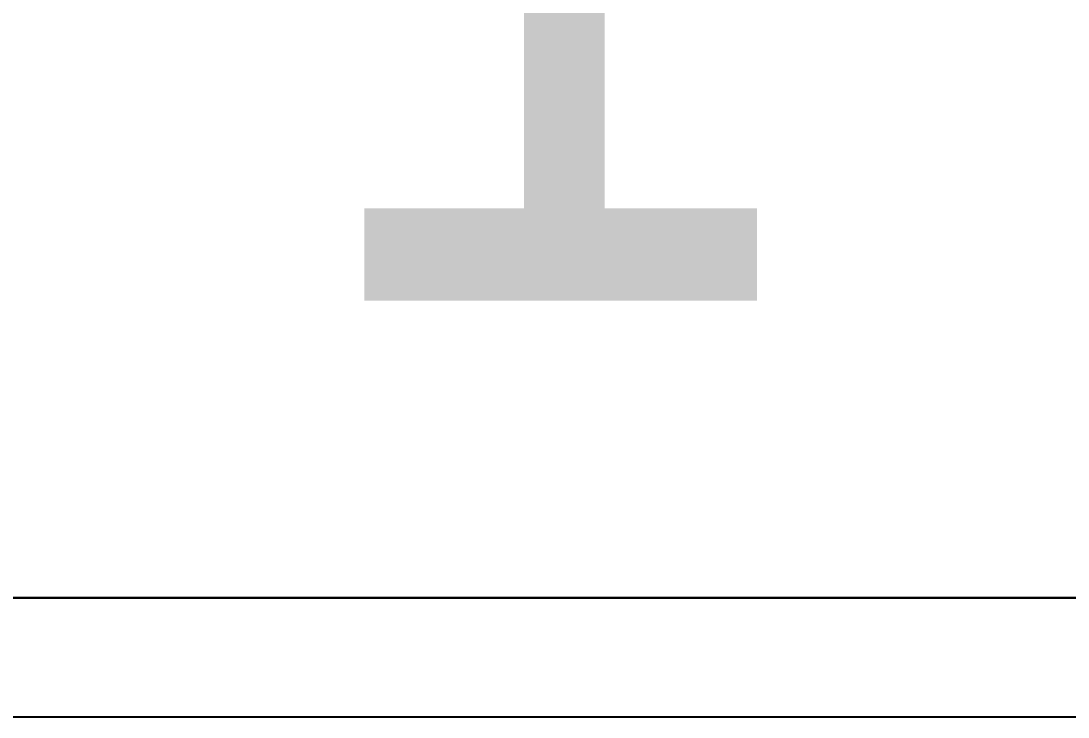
# Model space of a CAD drawing. Header units: metres. Extents: x 196582 to 208442, y 561446 to 572119.
# Drawn here: x 199206 to 202283, y 561446 to 563492 of the extents above; entities that cross this region are included whole.
import ezdxf
from ezdxf.enums import TextEntityAlignment as Align

# ---------------------------------------------------------------- set-up
doc = ezdxf.new("R2010")
doc.units = ezdxf.units.M
doc.header["$MEASUREMENT"] = 0
doc.layers.add('FRAMEM_BORDER', color=251, linetype='Continuous')
doc.layers.add('FRAMEM_NAME', color=251, linetype='Continuous')
doc.styles.add('FRAMEM_1', font='txt', dxfattribs={"width": 0.8})
picture_1 = doc.add_image_def('image1.ecw', size_in_pixel=(118525, 46520))

# ---------------------------------------------------------------- blocks, each defined once
blk = doc.blocks.new('FRAMEM_BORDER')
at = {"layer": 'FRAMEM_BORDER'}
blk.add_lwpolyline([(0, 0), (0, 1), (1, 1), (1, 0)], close=True, dxfattribs=at)
at = {"layer": 'FRAMEM_NAME', "style": 'FRAMEM_1', "width": 0.8}
blk.add_attdef('NUMBER', text='', height=0.2, dxfattribs=at).set_placement((0.5, 0.5), align=Align.MIDDLE)

msp = doc.modelspace()

# ---------------------------------------------------------------- linework, layer by layer
msp.add_lwpolyline([(196620.73, 561796.72), (204890.8, 561796.72), (204890.8, 566043.58), (196620.73, 566043.58)], close=True)

# ---------------------------------------------------------------- block references
at = {"layer": 'FRAMEM_BORDER'}
ref = msp.add_blockref('FRAMEM_BORDER', (196620.73, 561796.72), dxfattribs=dict(at, xscale=8270.07354543102, yscale=4246.860437281429))
ref.add_attrib('NUMBER', '1', dxfattribs={"layer": 'FRAMEM_NAME', "height": 2500, "style": 'FRAMEM_1', "width": 0.8}).set_placement((200755.76, 563920.15), align=Align.MIDDLE)

# ---------------------------------------------------------------- pictures from other files: only their frames are drawn
image = msp.add_image(picture_1, insert=(196589.83, 561446.34), size_in_units=(11852.5, 4652))
image.dxf.flags = 7

doc.saveas('drawing.dxf')
